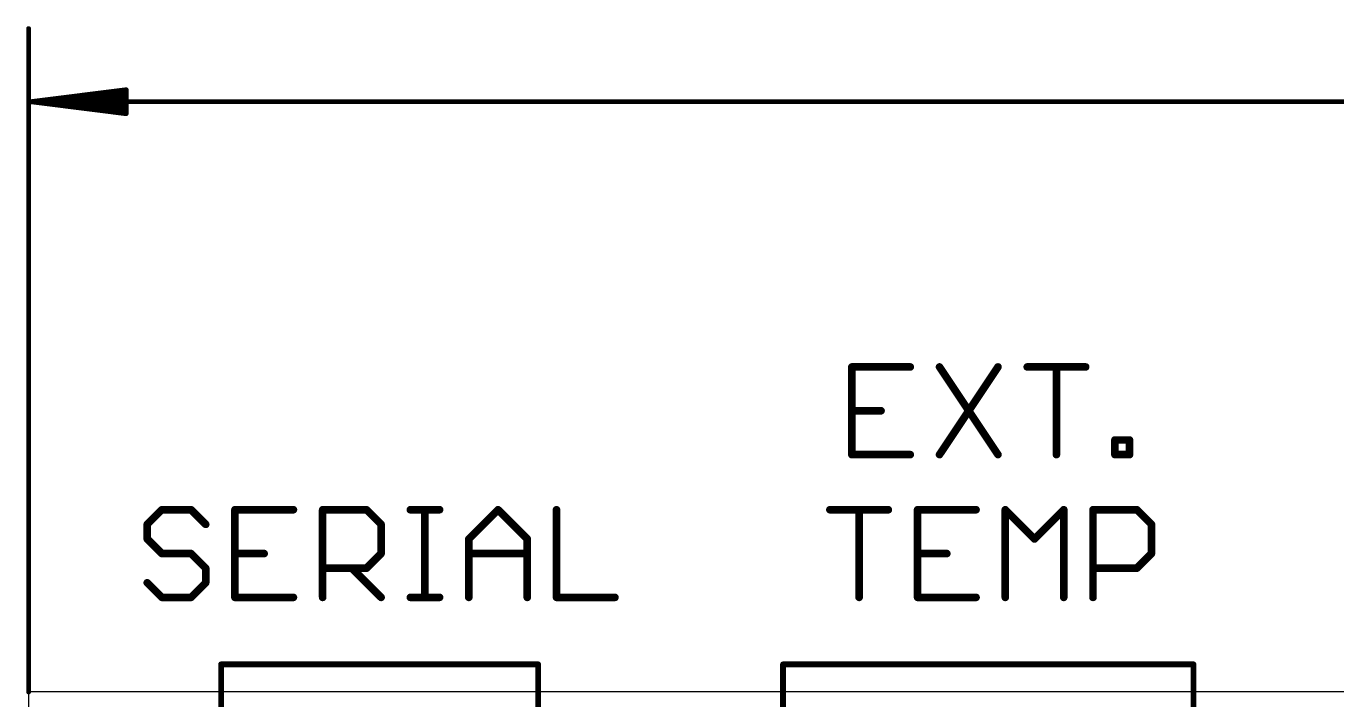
# Model space of a CAD drawing. Extents: x -18 to 144, y -21 to 125.
# Drawn here: x -0.07 to 34.89, y 105.2 to 123.17 of the extents above; entities that cross this region are included whole.
import ezdxf

# ---------------------------------------------------------------- set-up
doc = ezdxf.new("R2010")
doc.units = 0
for name, color, linetype in [('114', 4, 'CONTINUOUS'), ('20', 7, 'CONTINUOUS'), ('21', 253, 'CONTINUOUS')]:
    doc.layers.add(name, color=color, linetype=linetype)

msp = doc.modelspace()

# ---------------------------------------------------------------- linework, layer by layer
at = {"layer": '114'}
for points, const_width in [([(0, 105.41), (0, 123.108)], 0.13), ([(0.065, 121.158), (2.6, 121.4772)], 0.13), ([(0.065, 121.158), (2.6, 121.418)], 0.13), ([(0.065, 121.158), (2.6, 121.288)], 0.13), ([(2.6, 121.4772), (2.6, 120.8388)], 0.13), ([(0.065, 121.158), (97.725, 121.158)], 0.13), ([(2.6, 120.8388), (0.065, 121.158)], 0.13), ([(2.6, 121.028), (0.065, 121.158)], 0.13), ([(2.6, 120.898), (0.065, 121.158)], 0.13), ([(23.5115, 114.081), (21.9523, 114.081)], 0.2032), ([(21.9523, 114.081), (21.9523, 111.7422)], 0.2032), ([(24.2911, 114.081), (25.8503, 111.7422)], 0.2032), ([(25.8503, 114.081), (24.2911, 111.7422)], 0.2032), ([(26.6299, 114.081), (28.1891, 114.081)], 0.2032), ([(27.4095, 111.7422), (27.4095, 114.081)], 0.2032), ([(21.9523, 112.9116), (22.7319, 112.9116)], 0.2032), ([(28.9687, 111.7422), (28.9687, 112.132)], 0.2032), ([(28.9687, 112.132), (29.3585, 112.132)], 0.2032), ([(29.3585, 112.132), (29.3585, 111.7422)], 0.2032), ([(21.9523, 111.7422), (23.5115, 111.7422)], 0.2032), ([(29.3585, 111.7422), (28.9687, 111.7422)], 0.2032), ([(3.5524, 110.271), (3.1626, 109.8812)], 0.2032), ([(4.332, 110.271), (3.5524, 110.271)], 0.2032), ([(4.7218, 109.8812), (4.332, 110.271)], 0.2032), ([(7.0606, 110.271), (5.5014, 110.271)], 0.2032), ([(5.5014, 110.271), (5.5014, 107.9322)], 0.2032), ([(7.8402, 107.9322), (7.8402, 110.271)], 0.2032), ([(7.8402, 110.271), (9.0096, 110.271)], 0.2032), ([(9.0096, 110.271), (9.3994, 109.8812)], 0.2032), ([(10.179, 110.271), (10.9586, 110.271)], 0.2032), ([(10.5687, 107.9322), (10.5687, 110.271)], 0.2032), ([(11.7382, 109.4914), (12.5177, 110.271)], 0.2032), ([(12.5177, 110.271), (13.2973, 109.4914)], 0.2032), ([(14.0769, 110.271), (14.0769, 107.9322)], 0.2032), ([(21.3676, 110.271), (22.9268, 110.271)], 0.2032), ([(22.1472, 107.9322), (22.1472, 110.271)], 0.2032), ([(25.2656, 110.271), (23.7064, 110.271)], 0.2032), ([(23.7064, 110.271), (23.7064, 107.9322)], 0.2032), ([(26.0452, 107.9322), (26.0452, 110.271)], 0.2032), ([(26.0452, 110.271), (26.8248, 109.4914)], 0.2032), ([(26.8248, 109.4914), (27.6044, 110.271)], 0.2032), ([(27.6044, 110.271), (27.6044, 107.9322)], 0.2032), ([(28.384, 107.9322), (28.384, 110.271)], 0.2032), ([(28.384, 110.271), (29.5534, 110.271)], 0.2032), ([(29.5534, 110.271), (29.9432, 109.8812)], 0.2032), ([(3.1626, 109.8812), (3.1626, 109.4914)], 0.2032), ([(9.3994, 109.8812), (9.3994, 109.1016)], 0.2032), ([(29.9432, 109.8812), (29.9432, 109.1016)], 0.2032), ([(3.1626, 109.4914), (3.5524, 109.1016)], 0.2032), ([(11.7382, 107.9322), (11.7382, 109.4914)], 0.2032), ([(13.2973, 109.4914), (13.2973, 107.9322)], 0.2032), ([(3.5524, 109.1016), (4.332, 109.1016)], 0.2032), ([(4.332, 109.1016), (4.7218, 108.7118)], 0.2032), ([(5.5014, 109.1016), (6.281, 109.1016)], 0.2032), ([(9.3994, 109.1016), (9.0096, 108.7118)], 0.2032), ([(11.7382, 109.1016), (13.2973, 109.1016)], 0.2032), ([(23.7064, 109.1016), (24.486, 109.1016)], 0.2032), ([(29.9432, 109.1016), (29.5534, 108.7118)], 0.2032), ([(4.7218, 108.7118), (4.7218, 108.322)], 0.2032), ([(9.0096, 108.7118), (7.8402, 108.7118)], 0.2032), ([(8.6198, 108.7118), (9.3994, 107.9322)], 0.2032), ([(29.5534, 108.7118), (28.384, 108.7118)], 0.2032), ([(3.5524, 107.9322), (3.1626, 108.322)], 0.2032), ([(4.7218, 108.322), (4.332, 107.9322)], 0.2032), ([(4.332, 107.9322), (3.5524, 107.9322)], 0.2032), ([(5.5014, 107.9322), (7.0606, 107.9322)], 0.2032), ([(10.179, 107.9322), (10.9586, 107.9322)], 0.2032), ([(14.0769, 107.9322), (15.6361, 107.9322)], 0.2032), ([(23.7064, 107.9322), (25.2656, 107.9322)], 0.2032)]:
    msp.add_lwpolyline(points, dxfattribs=dict(at, const_width=const_width))
for points, const_width in [([(0.0325, 123.108, 1), (-0.0325, 123.108)], 0.065), ([(2.6325, 121.4772, 1), (2.5675, 121.4772)], 0.065), ([(2.6041, 121.445, 1), (2.5959, 121.5095)], 0.065), ([(2.6033, 121.3857, 1), (2.5967, 121.4503)], 0.065), ([(2.6017, 121.2555, 1), (2.5983, 121.3205)], 0.065), ([(0.065, 121.1905, 1), (0.065, 121.1255)], 0.065), ([(0.0691, 121.1902, 1), (0.0609, 121.1258)], 0.065), ([(0.0633, 121.1905, 1), (0.0667, 121.1255)], 0.065), ([(0.0667, 121.1905, 1), (0.0633, 121.1255)], 0.065), ([(0.0683, 121.1903, 1), (0.0617, 121.1257)], 0.065), ([(0.0617, 121.1903, 1), (0.0683, 121.1257)], 0.065), ([(0.0609, 121.1902, 1), (0.0691, 121.1258)], 0.065), ([(2.5967, 120.8657, 1), (2.6033, 120.9303)], 0.065), ([(2.5983, 120.9955, 1), (2.6017, 121.0605)], 0.065), ([(2.5675, 120.8388, 1), (2.6325, 120.8388)], 0.065), ([(2.5959, 120.8065, 1), (2.6041, 120.871)], 0.065), ([(21.9523, 114.1318, 1), (21.9523, 114.0302)], 0.1016), ([(22.0031, 114.081, 1), (21.9015, 114.081)], 0.1016), ([(23.5115, 114.0302, 1), (23.5115, 114.1318)], 0.1016), ([(24.3333, 114.1092, 1), (24.2488, 114.0528)], 0.1016), ([(25.8925, 114.0528, 1), (25.808, 114.1092)], 0.1016), ([(26.6299, 114.1318, 1), (26.6299, 114.0302)], 0.1016), ([(27.4603, 114.081, 1), (27.3587, 114.081)], 0.1016), ([(28.1891, 114.0302, 1), (28.1891, 114.1318)], 0.1016), ([(21.9523, 112.9624, 1), (21.9523, 112.8608)], 0.1016), ([(22.7319, 112.8608, 1), (22.7319, 112.9624)], 0.1016), ([(29.0195, 112.132, 1), (28.9179, 112.132)], 0.1016), ([(28.9687, 112.1828, 1), (28.9687, 112.0812)], 0.1016), ([(29.4093, 112.132, 1), (29.3077, 112.132)], 0.1016), ([(29.3585, 112.0812, 1), (29.3585, 112.1828)], 0.1016), ([(21.9523, 111.793, 1), (21.9523, 111.6914)], 0.1016), ([(23.5115, 111.6914, 1), (23.5115, 111.793)], 0.1016), ([(28.9687, 111.793, 1), (28.9687, 111.6914)], 0.1016), ([(29.3585, 111.6914, 1), (29.3585, 111.793)], 0.1016), ([(21.9015, 111.7422, 1), (22.0031, 111.7422)], 0.1016), ([(24.2488, 111.7704, 1), (24.3333, 111.714)], 0.1016), ([(25.808, 111.714, 1), (25.8925, 111.7704)], 0.1016), ([(27.3587, 111.7422, 1), (27.4603, 111.7422)], 0.1016), ([(28.9179, 111.7422, 1), (29.0195, 111.7422)], 0.1016), ([(29.3077, 111.7422, 1), (29.4093, 111.7422)], 0.1016), ([(3.5524, 110.3218, 1), (3.5524, 110.2202)], 0.1016), ([(3.5883, 110.2351, 1), (3.5164, 110.3069)], 0.1016), ([(4.3679, 110.3069, 1), (4.296, 110.2351)], 0.1016), ([(4.332, 110.2202, 1), (4.332, 110.3218)], 0.1016), ([(5.5014, 110.3218, 1), (5.5014, 110.2202)], 0.1016), ([(5.5522, 110.271, 1), (5.4506, 110.271)], 0.1016), ([(7.0606, 110.2202, 1), (7.0606, 110.3218)], 0.1016), ([(7.891, 110.271, 1), (7.7894, 110.271)], 0.1016), ([(7.8402, 110.3218, 1), (7.8402, 110.2202)], 0.1016), ([(9.0455, 110.3069, 1), (8.9736, 110.2351)], 0.1016), ([(9.0096, 110.2202, 1), (9.0096, 110.3218)], 0.1016), ([(10.179, 110.3218, 1), (10.179, 110.2202)], 0.1016), ([(10.6196, 110.271, 1), (10.5179, 110.271)], 0.1016), ([(10.9586, 110.2202, 1), (10.9586, 110.3218)], 0.1016), ([(12.5537, 110.3069, 1), (12.4818, 110.2351)], 0.1016), ([(12.5537, 110.2351, 1), (12.4818, 110.3069)], 0.1016), ([(14.1277, 110.271, 1), (14.0261, 110.271)], 0.1016), ([(21.3676, 110.3218, 1), (21.3676, 110.2202)], 0.1016), ([(22.198, 110.271, 1), (22.0964, 110.271)], 0.1016), ([(22.9268, 110.2202, 1), (22.9268, 110.3218)], 0.1016), ([(23.7064, 110.3218, 1), (23.7064, 110.2202)], 0.1016), ([(23.7572, 110.271, 1), (23.6556, 110.271)], 0.1016), ([(25.2656, 110.2202, 1), (25.2656, 110.3218)], 0.1016), ([(26.0811, 110.3069, 1), (26.0092, 110.2351)], 0.1016), ([(26.096, 110.271, 1), (25.9944, 110.271)], 0.1016), ([(27.6552, 110.271, 1), (27.5536, 110.271)], 0.1016), ([(27.6403, 110.2351, 1), (27.5684, 110.3069)], 0.1016), ([(28.4348, 110.271, 1), (28.3332, 110.271)], 0.1016), ([(28.384, 110.3218, 1), (28.384, 110.2202)], 0.1016), ([(29.5893, 110.3069, 1), (29.5174, 110.2351)], 0.1016), ([(29.5534, 110.2202, 1), (29.5534, 110.3218)], 0.1016), ([(3.1266, 109.9171, 1), (3.1985, 109.8453)], 0.1016), ([(3.2134, 109.8812, 1), (3.1118, 109.8812)], 0.1016), ([(4.6858, 109.8453, 1), (4.7577, 109.9171)], 0.1016), ([(9.4502, 109.8812, 1), (9.3486, 109.8812)], 0.1016), ([(9.3634, 109.8453, 1), (9.4353, 109.9171)], 0.1016), ([(29.994, 109.8812, 1), (29.8924, 109.8812)], 0.1016), ([(29.9072, 109.8453, 1), (29.9791, 109.9171)], 0.1016), ([(3.1985, 109.5273, 1), (3.1266, 109.4555)], 0.1016), ([(3.1118, 109.4914, 1), (3.2134, 109.4914)], 0.1016), ([(11.7022, 109.5273, 1), (11.7741, 109.4555)], 0.1016), ([(11.789, 109.4914, 1), (11.6874, 109.4914)], 0.1016), ([(13.3481, 109.4914, 1), (13.2465, 109.4914)], 0.1016), ([(13.2614, 109.4555, 1), (13.3333, 109.5273)], 0.1016), ([(26.7888, 109.5273, 1), (26.8607, 109.4555)], 0.1016), ([(26.7888, 109.4555, 1), (26.8607, 109.5273)], 0.1016), ([(3.5524, 109.1524, 1), (3.5524, 109.0508)], 0.1016), ([(3.5164, 109.0657, 1), (3.5883, 109.1375)], 0.1016), ([(4.3679, 109.1375, 1), (4.296, 109.0657)], 0.1016), ([(4.332, 109.0508, 1), (4.332, 109.1524)], 0.1016), ([(5.5014, 109.1524, 1), (5.5014, 109.0508)], 0.1016), ([(6.281, 109.0508, 1), (6.281, 109.1524)], 0.1016), ([(9.3486, 109.1016, 1), (9.4502, 109.1016)], 0.1016), ([(9.4353, 109.0657, 1), (9.3634, 109.1375)], 0.1016), ([(11.7382, 109.1524, 1), (11.7382, 109.0508)], 0.1016), ([(13.2973, 109.0508, 1), (13.2973, 109.1524)], 0.1016), ([(23.7064, 109.1524, 1), (23.7064, 109.0508)], 0.1016), ([(24.486, 109.0508, 1), (24.486, 109.1524)], 0.1016), ([(29.8924, 109.1016, 1), (29.994, 109.1016)], 0.1016), ([(29.9791, 109.0657, 1), (29.9072, 109.1375)], 0.1016), ([(4.7726, 108.7118, 1), (4.671, 108.7118)], 0.1016), ([(4.6858, 108.6759, 1), (4.7577, 108.7477)], 0.1016), ([(7.8402, 108.7626, 1), (7.8402, 108.661)], 0.1016), ([(8.6557, 108.7477, 1), (8.5838, 108.6759)], 0.1016), ([(8.9736, 108.7477, 1), (9.0455, 108.6759)], 0.1016), ([(9.0096, 108.661, 1), (9.0096, 108.7626)], 0.1016), ([(28.384, 108.7626, 1), (28.384, 108.661)], 0.1016), ([(29.5174, 108.7477, 1), (29.5893, 108.6759)], 0.1016), ([(29.5534, 108.661, 1), (29.5534, 108.7626)], 0.1016), ([(3.1985, 108.3579, 1), (3.1266, 108.2861)], 0.1016), ([(4.671, 108.322, 1), (4.7726, 108.322)], 0.1016), ([(4.7577, 108.2861, 1), (4.6858, 108.3579)], 0.1016), ([(3.5524, 107.983, 1), (3.5524, 107.8814)], 0.1016), ([(3.5164, 107.8963, 1), (3.5883, 107.9681)], 0.1016), ([(4.296, 107.9681, 1), (4.3679, 107.8963)], 0.1016), ([(4.332, 107.8814, 1), (4.332, 107.983)], 0.1016), ([(5.5014, 107.983, 1), (5.5014, 107.8814)], 0.1016), ([(7.0606, 107.8814, 1), (7.0606, 107.983)], 0.1016), ([(9.3634, 107.8963, 1), (9.4353, 107.9681)], 0.1016), ([(10.179, 107.983, 1), (10.179, 107.8814)], 0.1016), ([(10.9586, 107.8814, 1), (10.9586, 107.983)], 0.1016), ([(14.0769, 107.983, 1), (14.0769, 107.8814)], 0.1016), ([(15.6361, 107.8814, 1), (15.6361, 107.983)], 0.1016), ([(23.7064, 107.983, 1), (23.7064, 107.8814)], 0.1016), ([(25.2656, 107.8814, 1), (25.2656, 107.983)], 0.1016), ([(5.4506, 107.9322, 1), (5.5522, 107.9322)], 0.1016), ([(7.7894, 107.9322, 1), (7.891, 107.9322)], 0.1016), ([(10.5179, 107.9322, 1), (10.6196, 107.9322)], 0.1016), ([(11.6874, 107.9322, 1), (11.789, 107.9322)], 0.1016), ([(13.2465, 107.9322, 1), (13.3481, 107.9322)], 0.1016), ([(14.0261, 107.9322, 1), (14.1277, 107.9322)], 0.1016), ([(22.0964, 107.9322, 1), (22.198, 107.9322)], 0.1016), ([(23.6556, 107.9322, 1), (23.7572, 107.9322)], 0.1016), ([(25.9944, 107.9322, 1), (26.096, 107.9322)], 0.1016), ([(27.5536, 107.9322, 1), (27.6552, 107.9322)], 0.1016), ([(28.3332, 107.9322, 1), (28.4348, 107.9322)], 0.1016), ([(-0.0325, 105.41, 1), (0.0325, 105.41)], 0.065)]:
    msp.add_lwpolyline(points, format="xyb", dxfattribs=dict(at, const_width=const_width))
at = {"layer": '20'}
for p, q in [((97.79, 105.41), (0, 105.41)), ((0, 105.41), (0, 0))]:
    msp.add_line(p, q, dxfattribs=at)
at = {"layer": '21', "const_width": 0.1524}
for points in [[(13.589, 106.1466), (5.1308, 106.1466)], [(5.1308, 106.1466), (5.1308, 95.4532)], [(13.589, 95.4532), (13.589, 106.1466)], [(31.0642, 106.1466), (20.1168, 106.1466)], [(20.1168, 106.1466), (20.1168, 95.4532)], [(31.0642, 95.4532), (31.0642, 106.1466)]]:
    msp.add_lwpolyline(points, dxfattribs=at)
at = {"layer": '21', "const_width": 0.0762}
for points in [[(5.1308, 106.1847, 1), (5.1308, 106.1085)], [(5.1689, 106.1466, 1), (5.0927, 106.1466)], [(13.6271, 106.1466, 1), (13.5509, 106.1466)], [(13.589, 106.1085, 1), (13.589, 106.1847)], [(20.1168, 106.1847, 1), (20.1168, 106.1085)], [(20.1549, 106.1466, 1), (20.0787, 106.1466)], [(31.1023, 106.1466, 1), (31.0261, 106.1466)], [(31.0642, 106.1085, 1), (31.0642, 106.1847)]]:
    msp.add_lwpolyline(points, format="xyb", dxfattribs=at)

doc.saveas('drawing.dxf')
